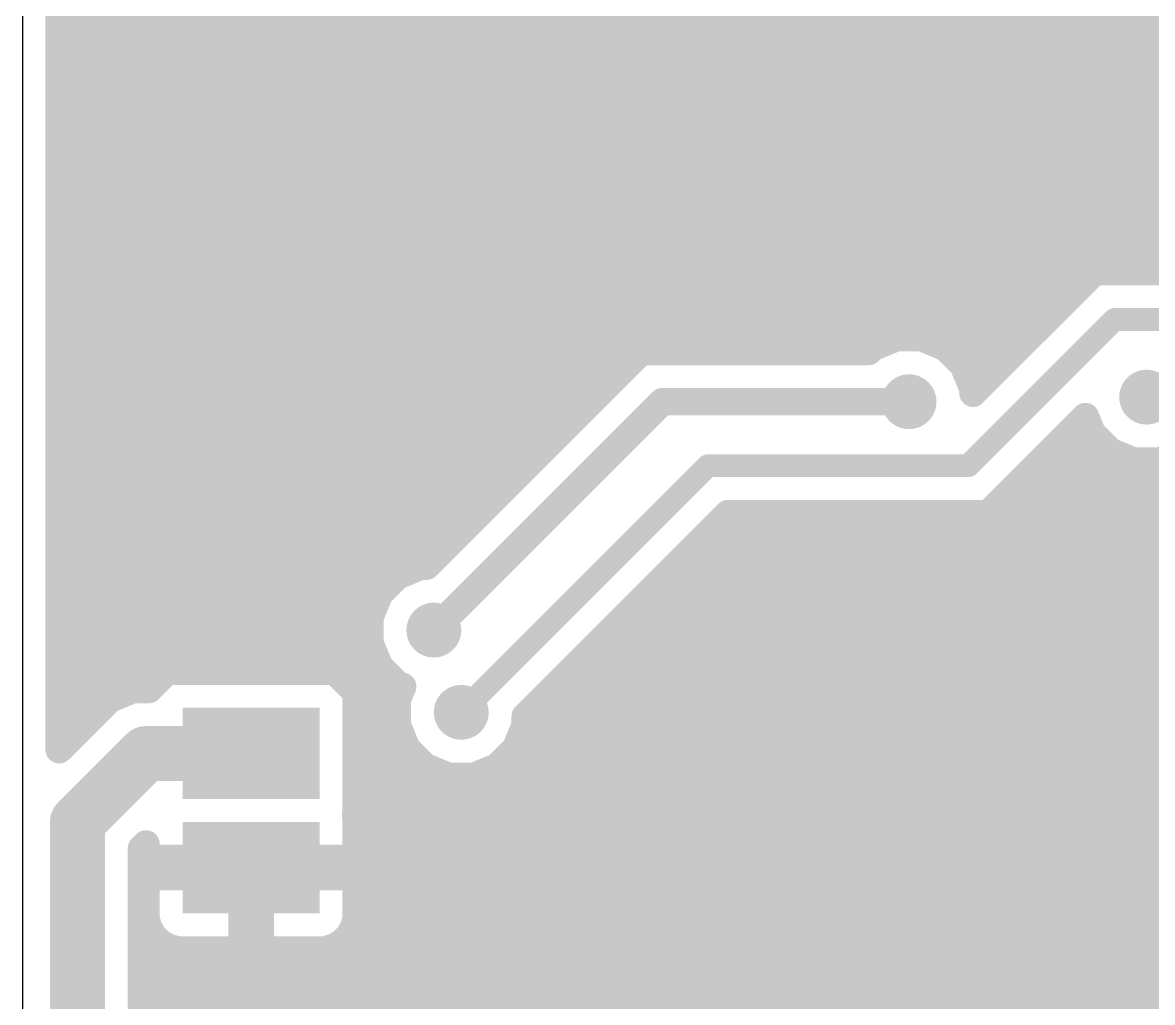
# Model space of a CAD drawing. Extents: x 0 to 81, y 1 to 51.1.
# Drawn here: x 0 to 12.56, y 29.69 to 40.59 of the extents above; entities that cross this region are included whole.
import ezdxf

# ---------------------------------------------------------------- set-up
doc = ezdxf.new("R2010")
doc.units = 0
for name, color, linetype in [('16', 175, 'CONTINUOUS'), ('18', 82, 'CONTINUOUS'), ('20', 7, 'CONTINUOUS')]:
    doc.layers.add(name, color=color, linetype=linetype)

# ---------------------------------------------------------------- blocks, each defined once
blk = doc.blocks.new('RECT')
blk.add_solid([(-0.5, -0.5), (0.5, -0.5), (-0.5, 0.5), (0.5, 0.5)])
blk = doc.blocks.new('ROUNDV')
at = {"const_width": 0.5}
blk.add_lwpolyline([(0, -0.25, 1), (0, 0.25, 1), (0, -0.25)], format="xyb", dxfattribs=at)

msp = doc.modelspace()

# ---------------------------------------------------------------- linework, layer by layer
at = {"layer": '16'}
for points, const_width in [([(0.4064, 32.5018), (0.4064, 50.5936)], 0.3048), ([(0.4064, 40.5384), (19.5625, 40.5384)], 0.3048), ([(0.4064, 40.2336), (19.5625, 40.2336)], 0.3048), ([(0.4064, 39.9288), (19.7104, 39.9288)], 0.3048), ([(0.4064, 39.624), (19.7104, 39.624)], 0.3048), ([(0.4064, 39.3192), (19.7104, 39.3192)], 0.3048), ([(0.4064, 39.0144), (19.7104, 39.0144)], 0.3048), ([(12.1956, 39.0492), (12.8052, 39.0492)], 0.254), ([(0.4064, 38.7096), (19.7104, 38.7096)], 0.3048), ([(0.4064, 38.4048), (19.3389, 38.4048)], 0.3048), ([(0.4064, 38.1), (19.1516, 38.1)], 0.3048), ([(0.4064, 37.7952), (11.8949, 37.7952)], 0.3048), ([(11.9203, 37.8206), (11.6078, 37.5081)], 0.3048), ([(13.9548, 37.8206), (11.9203, 37.8206)], 0.3048), ([(7.6998, 37.6268), (7.0648, 36.9918)], 0.254), ([(0.4064, 37.4904), (11.5901, 37.4904)], 0.3048), ([(11.6078, 37.5081), (10.5664, 36.4667)], 0.3048), ([(0.4064, 37.1856), (11.2853, 37.1856)], 0.3048), ([(10.5156, 35.6616), (12.1412, 37.2872)], 0.254), ([(12.1412, 37.2872), (14.4272, 37.2872)], 0.254), ([(9.7137, 37.084), (9.4523, 36.9757)], 0.3048), ([(9.9967, 37.084), (9.7137, 37.084)], 0.3048), ([(10.2581, 36.9757), (9.9967, 37.084)], 0.3048), ([(6.8805, 36.9316), (4.4929, 34.544)], 0.3048), ([(9.4082, 36.9316), (6.8805, 36.9316)], 0.3048), ([(9.4523, 36.9757), (9.4082, 36.9316)], 0.3048), ([(10.4581, 36.7757), (10.2581, 36.9757)], 0.3048), ([(0.4064, 36.8808), (6.8297, 36.8808)], 0.3048), ([(10.353, 36.8808), (10.9805, 36.8808)], 0.3048), ([(10.5664, 36.5143), (10.4581, 36.7757)], 0.3048), ([(0.4064, 36.576), (6.5249, 36.576)], 0.3048), ([(10.5408, 36.576), (10.6757, 36.576)], 0.3048), ([(10.5664, 36.4667), (10.5664, 36.5143)], 0.3048), ([(7.112, 36.3728), (4.572, 33.8328)], 0.3048), ([(9.8552, 36.3728), (7.112, 36.3728)], 0.3048), ([(15.6972, 36.4236), (12.4968, 36.4236)], 0.254), ([(0.4064, 36.2712), (6.2201, 36.2712)], 0.3048), ([(10.7365, 35.1282), (11.8163, 36.208)], 0.3048), ([(11.8163, 36.208), (11.8939, 36.0207)], 0.3048), ([(0.4064, 35.9664), (5.9153, 35.9664)], 0.3048), ([(11.5747, 35.9664), (11.9482, 35.9664)], 0.3048), ([(11.8939, 36.0207), (12.0939, 35.8207)], 0.3048), ([(12.0939, 35.8207), (12.3553, 35.7124)], 0.3048), ([(12.6383, 35.7124), (12.8997, 35.8207)], 0.3048), ([(0.4064, 35.6616), (5.6105, 35.6616)], 0.3048), ([(11.2699, 35.6616), (19.1516, 35.6616)], 0.3048), ([(12.3553, 35.7124), (12.6383, 35.7124)], 0.3048), ([(7.3152, 35.3568), (7.62, 35.6616)], 0.254), ([(7.62, 35.6616), (10.5156, 35.6616)], 0.254), ([(0.4064, 35.3568), (5.3057, 35.3568)], 0.3048), ([(7.3152, 35.3568), (4.8768, 32.9184)], 0.254), ([(10.9651, 35.3568), (19.1516, 35.3568)], 0.3048), ([(0.4064, 35.052), (5.0009, 35.052)], 0.3048), ([(7.5361, 34.8234), (7.8409, 35.1282)], 0.3048), ([(7.7647, 35.052), (19.1516, 35.052)], 0.3048), ([(7.8409, 35.1282), (10.7365, 35.1282)], 0.3048), ([(5.588, 32.8753), (7.5361, 34.8234)], 0.3048), ([(0.4064, 34.7472), (4.6961, 34.7472)], 0.3048), ([(7.4599, 34.7472), (19.1516, 34.7472)], 0.3048), ([(4.4305, 34.544), (4.1691, 34.4357)], 0.3048), ([(4.4929, 34.544), (4.4305, 34.544)], 0.3048), ([(0.4064, 34.4424), (4.1853, 34.4424)], 0.3048), ([(4.1691, 34.4357), (3.9691, 34.2357)], 0.3048), ([(7.1551, 34.4424), (19.1516, 34.4424)], 0.3048), ([(3.9691, 34.2357), (3.8608, 33.9743)], 0.3048), ([(0.4064, 34.1376), (3.9285, 34.1376)], 0.3048), ([(6.8503, 34.1376), (19.3389, 34.1376)], 0.3048), ([(3.8608, 33.9743), (3.8608, 33.6913)], 0.3048), ([(0.4064, 33.8328), (3.8608, 33.8328)], 0.3048), ([(6.5455, 33.8328), (22.6105, 33.8328)], 0.3048), ([(8.792, 33.512), (8.9698, 33.8168)], 0.254), ([(3.8608, 33.6913), (3.9691, 33.4299)], 0.3048), ([(0.4064, 33.528), (3.9285, 33.528)], 0.3048), ([(6.2407, 33.528), (22.7686, 33.528)], 0.3048), ([(3.9691, 33.4299), (4.1691, 33.2299)], 0.3048), ([(1.6097, 33.3756), (1.4065, 33.1724)], 0.3048), ([(3.4703, 33.3756), (1.6097, 33.3756)], 0.3048), ([(3.7084, 33.1375), (3.4703, 33.3756)], 0.3048), ([(0.4064, 33.2232), (1.4573, 33.2232)], 0.3048), ([(1.2301, 33.1724), (0.9687, 33.0641)], 0.3048), ([(1.4065, 33.1724), (1.2301, 33.1724)], 0.3048), ([(3.6227, 33.2232), (4.1852, 33.2232)], 0.3048), ([(3.7084, 31.7849), (3.7084, 33.1375)], 0.3048), ([(4.2262, 33.2062), (4.1656, 33.0599)], 0.3048), ([(4.1691, 33.2299), (4.2262, 33.2062)], 0.3048), ([(5.9359, 33.2232), (27.4529, 33.2232)], 0.3048), ([(0.9687, 33.0641), (0.7687, 32.8641)], 0.3048), ([(4.1656, 33.0599), (4.1656, 32.7769)], 0.3048), ([(0.4064, 32.9184), (0.823, 32.9184)], 0.3048), ([(3.7084, 32.9184), (4.1656, 32.9184)], 0.3048), ([(5.6311, 32.9184), (27.1481, 32.9184)], 0.3048), ([(0.7687, 32.8641), (0.4064, 32.5018)], 0.3048), ([(4.1656, 32.7769), (4.2739, 32.5155)], 0.3048), ([(5.4797, 32.5155), (5.588, 32.7769)], 0.3048), ([(5.588, 32.7769), (5.588, 32.8753)], 0.3048), ([(0.4064, 32.6136), (0.5182, 32.6136)], 0.3048), ([(0.6096, 31.6992), (1.3716, 32.4612)], 0.6096), ([(1.3716, 32.4612), (2.54, 32.4612)], 0.6096), ([(3.7084, 32.6136), (4.2333, 32.6136)], 0.3048), ([(4.2739, 32.5155), (4.4739, 32.3155)], 0.3048), ([(5.2797, 32.3155), (5.4797, 32.5155)], 0.3048), ([(5.5203, 32.6136), (26.8433, 32.6136)], 0.3048), ([(2.4638, 32.385), (1.3716, 32.385)], 0.3048), ([(2.54, 32.4612), (2.4638, 32.385)], 0.3048), ([(3.7084, 32.3088), (4.49, 32.3088)], 0.3048), ([(4.4739, 32.3155), (4.7353, 32.2072)], 0.3048), ([(5.0183, 32.2072), (5.2797, 32.3155)], 0.3048), ([(5.2636, 32.3088), (26.3151, 32.3088)], 0.3048), ([(4.7353, 32.2072), (5.0183, 32.2072)], 0.3048), ([(3.7084, 32.004), (26.0319, 32.004)], 0.3048), ([(0.6096, 31.6992), (0.6096, 28.8036)], 0.6096), ([(3.7016, 31.7781), (3.7084, 31.7849)], 0.3048), ([(3.7084, 31.7527), (3.7016, 31.7781)], 0.3048), ([(3.7084, 31.2928), (3.7084, 31.7527)], 0.3048), ([(3.7084, 31.6992), (25.9588, 31.6992)], 0.3048), ([(1.3208, 31.4046), (1.3716, 31.4554)], 0.3048), ([(1.3208, 18.2989), (1.3208, 31.4046)], 0.3048), ([(1.3208, 31.3944), (1.3716, 31.3944)], 0.3048), ([(1.3716, 31.4554), (1.3716, 31.2928)], 0.3048), ([(3.7084, 31.3944), (26.021, 31.3944)], 0.3048), ([(1.3716, 31.2928), (2.4384, 31.2928)], 0.3048), ([(2.4384, 31.2928), (2.4384, 31.0896)], 0.3048), ([(2.6416, 31.0896), (2.6416, 31.2928)], 0.3048), ([(2.6416, 31.2928), (3.7084, 31.2928)], 0.3048), ([(1.3208, 31.0896), (2.4384, 31.0896)], 0.3048), ([(2.4384, 31.0896), (1.3716, 31.0896)], 0.3048), ([(1.3716, 31.0896), (1.3716, 30.6297)], 0.3048), ([(2.4384, 30.2768), (2.4384, 31.0896)], 0.3048), ([(2.4384, 31.0896), (2.6416, 31.0896)], 0.3048), ([(2.6416, 31.0896), (2.6416, 30.2768)], 0.3048), ([(3.7084, 31.0896), (2.6416, 31.0896)], 0.3048), ([(2.6416, 31.0896), (26.2606, 31.0896)], 0.3048), ([(3.7084, 30.6297), (3.7084, 31.0896)], 0.3048), ([(1.3208, 30.7848), (1.3716, 30.7848)], 0.3048), ([(2.4384, 30.7848), (2.6416, 30.7848)], 0.3048), ([(3.7084, 30.7848), (32.0027, 30.7848)], 0.3048), ([(1.3716, 30.6297), (1.3993, 30.5263)], 0.3048), ([(3.6807, 30.5263), (3.7084, 30.6297)], 0.3048), ([(1.3993, 30.5263), (1.4528, 30.4337)], 0.3048), ([(3.6272, 30.4337), (3.6807, 30.5263)], 0.3048), ([(1.3208, 30.48), (1.426, 30.48)], 0.3048), ([(1.4528, 30.4337), (1.5285, 30.358)], 0.3048), ([(2.4384, 30.48), (2.6416, 30.48)], 0.3048), ([(3.5515, 30.358), (3.6272, 30.4337)], 0.3048), ([(3.654, 30.48), (31.6979, 30.48)], 0.3048), ([(1.5285, 30.358), (1.6211, 30.3045)], 0.3048), ([(1.6211, 30.3045), (1.7245, 30.2768)], 0.3048), ([(1.7245, 30.2768), (2.4384, 30.2768)], 0.3048), ([(2.6416, 30.2768), (3.3555, 30.2768)], 0.3048), ([(3.3555, 30.2768), (3.4589, 30.3045)], 0.3048), ([(3.4589, 30.3045), (3.5515, 30.358)], 0.3048), ([(1.3208, 30.1752), (31.3931, 30.1752)], 0.3048), ([(1.3208, 29.8704), (31.0883, 29.8704)], 0.3048), ([(1.3208, 29.5656), (30.7835, 29.5656)], 0.3048)]:
    msp.add_lwpolyline(points, dxfattribs=dict(at, const_width=const_width))
for points, const_width in [([(0.4064, 40.6146, 1), (0.4064, 40.4622)], 0.1524), ([(0.4064, 40.3098, 1), (0.4064, 40.1574)], 0.1524), ([(0.4064, 40.005, 1), (0.4064, 39.8526)], 0.1524), ([(0.4064, 39.7002, 1), (0.4064, 39.5478)], 0.1524), ([(0.4064, 39.3954, 1), (0.4064, 39.243)], 0.1524), ([(0.4064, 39.0906, 1), (0.4064, 38.9382)], 0.1524), ([(12.1956, 39.1127, 1), (12.1956, 38.9857)], 0.127), ([(0.4064, 38.7858, 1), (0.4064, 38.6334)], 0.1524), ([(0.4064, 38.481, 1), (0.4064, 38.3286)], 0.1524), ([(0.4064, 38.1762, 1), (0.4064, 38.0238)], 0.1524), ([(0.4064, 37.8714, 1), (0.4064, 37.719)], 0.1524), ([(11.9203, 37.8968, 1), (11.9203, 37.7444)], 0.1524), ([(11.9741, 37.7667, 1), (11.8664, 37.8745)], 0.1524), ([(11.8949, 37.719, 1), (11.8949, 37.8714)], 0.1524), ([(7.7447, 37.5819, 1), (7.6549, 37.6717)], 0.127), ([(0.4064, 37.5666, 1), (0.4064, 37.4142)], 0.1524), ([(11.5539, 37.562, 1), (11.6617, 37.4543)], 0.1524), ([(11.6617, 37.4543, 1), (11.5539, 37.562)], 0.1524), ([(11.5901, 37.4142, 1), (11.5901, 37.5666)], 0.1524), ([(0.4064, 37.2618, 1), (0.4064, 37.1094)], 0.1524), ([(11.2853, 37.1094, 1), (11.2853, 37.2618)], 0.1524), ([(12.1412, 37.3507, 1), (12.1412, 37.2237)], 0.127), ([(12.1861, 37.2423, 1), (12.0963, 37.3321)], 0.127), ([(9.7137, 37.1602, 1), (9.7137, 37.0078)], 0.1524), ([(9.7429, 37.0136, 1), (9.6846, 37.1544)], 0.1524), ([(10.0258, 37.1544, 1), (9.9675, 37.0136)], 0.1524), ([(9.9967, 37.0078, 1), (9.9967, 37.1602)], 0.1524), ([(6.8805, 37.0078, 1), (6.8805, 36.8554)], 0.1524), ([(6.9344, 36.8777, 1), (6.8267, 36.9855)], 0.1524), ([(7.0199, 37.0367, 1), (7.1097, 36.9469)], 0.127), ([(9.3543, 36.9855, 1), (9.4621, 36.8777)], 0.1524), ([(9.4232, 37.0461, 1), (9.4815, 36.9053)], 0.1524), ([(9.5062, 36.9218, 1), (9.3985, 37.0296)], 0.1524), ([(9.4082, 36.8554, 1), (9.4082, 37.0078)], 0.1524), ([(10.3119, 37.0296, 1), (10.2042, 36.9218)], 0.1524), ([(10.2289, 36.9053, 1), (10.2872, 37.0461)], 0.1524), ([(0.4064, 36.957, 1), (0.4064, 36.8046)], 0.1524), ([(6.8297, 36.8046, 1), (6.8297, 36.957)], 0.1524), ([(10.353, 36.957, 1), (10.353, 36.8046)], 0.1524), ([(10.9805, 36.8046, 1), (10.9805, 36.957)], 0.1524), ([(10.5285, 36.8048, 1), (10.3877, 36.7465)], 0.1524), ([(10.4042, 36.7218, 1), (10.512, 36.8295)], 0.1524), ([(0.4064, 36.6522, 1), (0.4064, 36.4998)], 0.1524), ([(6.5249, 36.4998, 1), (6.5249, 36.6522)], 0.1524), ([(10.5408, 36.6522, 1), (10.5408, 36.4998)], 0.1524), ([(10.6757, 36.4998, 1), (10.6757, 36.6522)], 0.1524), ([(10.6426, 36.5143, 1), (10.4902, 36.5143)], 0.1524), ([(10.5125, 36.5206, 1), (10.6203, 36.4129)], 0.1524), ([(10.496, 36.4851, 1), (10.6368, 36.5434)], 0.1524), ([(7.112, 36.449, 1), (7.112, 36.2966)], 0.1524), ([(7.1659, 36.3189, 1), (7.0581, 36.4267)], 0.1524), ([(9.8552, 36.2966, 1), (9.8552, 36.449)], 0.1524), ([(10.4902, 36.4667, 1), (10.6426, 36.4667)], 0.1524), ([(12.4968, 36.4871, 1), (12.4968, 36.3601)], 0.127), ([(0.4064, 36.3474, 1), (0.4064, 36.195)], 0.1524), ([(6.2201, 36.195, 1), (6.2201, 36.3474)], 0.1524), ([(11.8867, 36.2371, 1), (11.7459, 36.1788)], 0.1524), ([(11.8702, 36.1541, 1), (11.7624, 36.2619)], 0.1524), ([(0.4064, 36.0426, 1), (0.4064, 35.8902)], 0.1524), ([(5.9153, 35.8902, 1), (5.9153, 36.0426)], 0.1524), ([(11.5747, 36.0426, 1), (11.5747, 35.8902)], 0.1524), ([(11.9478, 36.0746, 1), (11.84, 35.9669)], 0.1524), ([(11.8235, 35.9916, 1), (11.9643, 36.0499)], 0.1524), ([(11.9482, 35.8902, 1), (11.9482, 36.0426)], 0.1524), ([(12.1231, 35.8911, 1), (12.0648, 35.7503)], 0.1524), ([(12.0401, 35.7668, 1), (12.1478, 35.8746)], 0.1524), ([(0.4064, 35.7378, 1), (0.4064, 35.5854)], 0.1524), ([(5.6105, 35.5854, 1), (5.6105, 35.7378)], 0.1524), ([(11.2699, 35.7378, 1), (11.2699, 35.5854)], 0.1524), ([(12.3553, 35.7886, 1), (12.3553, 35.6362)], 0.1524), ([(12.3262, 35.642, 1), (12.3845, 35.7828)], 0.1524), ([(12.6091, 35.7828, 1), (12.6674, 35.642)], 0.1524), ([(7.62, 35.7251, 1), (7.62, 35.5981)], 0.127), ([(7.6649, 35.6167, 1), (7.5751, 35.7065)], 0.127), ([(10.4707, 35.7065, 1), (10.5605, 35.6167)], 0.127), ([(10.5156, 35.5981, 1), (10.5156, 35.7251)], 0.127), ([(0.4064, 35.433, 1), (0.4064, 35.2806)], 0.1524), ([(5.3057, 35.2806, 1), (5.3057, 35.433)], 0.1524), ([(7.2703, 35.4017, 1), (7.3601, 35.3119)], 0.127), ([(7.3601, 35.3119, 1), (7.2703, 35.4017)], 0.127), ([(10.9651, 35.433, 1), (10.9651, 35.2806)], 0.1524), ([(0.4064, 35.1282, 1), (0.4064, 34.9758)], 0.1524), ([(5.0009, 34.9758, 1), (5.0009, 35.1282)], 0.1524), ([(7.7647, 35.1282, 1), (7.7647, 34.9758)], 0.1524), ([(7.8409, 35.2044, 1), (7.8409, 35.052)], 0.1524), ([(7.8948, 35.0743, 1), (7.7871, 35.1821)], 0.1524), ([(10.6827, 35.1821, 1), (10.7904, 35.0743)], 0.1524), ([(10.7365, 35.052, 1), (10.7365, 35.2044)], 0.1524), ([(7.4823, 34.8773, 1), (7.59, 34.7695)], 0.1524), ([(7.59, 34.7695, 1), (7.4823, 34.8773)], 0.1524), ([(0.4064, 34.8234, 1), (0.4064, 34.671)], 0.1524), ([(4.6961, 34.671, 1), (4.6961, 34.8234)], 0.1524), ([(7.4599, 34.8234, 1), (7.4599, 34.671)], 0.1524), ([(4.4305, 34.6202, 1), (4.4305, 34.4678)], 0.1524), ([(4.4597, 34.4736, 1), (4.4014, 34.6144)], 0.1524), ([(4.4391, 34.5979, 1), (4.5468, 34.4901)], 0.1524), ([(4.4929, 34.4678, 1), (4.4929, 34.6202)], 0.1524), ([(0.4064, 34.5186, 1), (0.4064, 34.3662)], 0.1524), ([(4.14, 34.5061, 1), (4.1983, 34.3653)], 0.1524), ([(4.223, 34.3818, 1), (4.1153, 34.4896)], 0.1524), ([(4.1853, 34.3662, 1), (4.1853, 34.5186)], 0.1524), ([(7.1551, 34.5186, 1), (7.1551, 34.3662)], 0.1524), ([(3.9152, 34.2895, 1), (4.023, 34.1818)], 0.1524), ([(4.0395, 34.2065, 1), (3.8987, 34.2648)], 0.1524), ([(0.4064, 34.2138, 1), (0.4064, 34.0614)], 0.1524), ([(3.9285, 34.0614, 1), (3.9285, 34.2138)], 0.1524), ([(6.8503, 34.2138, 1), (6.8503, 34.0614)], 0.1524), ([(3.937, 33.9743, 1), (3.7846, 33.9743)], 0.1524), ([(3.7904, 34.0034, 1), (3.9312, 33.9451)], 0.1524), ([(0.4064, 33.909, 1), (0.4064, 33.7566)], 0.1524), ([(3.8608, 33.7566, 1), (3.8608, 33.909)], 0.1524), ([(4.5181, 33.8867, 1), (4.6259, 33.7789)], 0.1524), ([(6.5455, 33.909, 1), (6.5455, 33.7566)], 0.1524), ([(9.0246, 33.7848, 1), (8.915, 33.8488)], 0.127), ([(3.9312, 33.7205, 1), (3.7904, 33.6622)], 0.1524), ([(0.4064, 33.6042, 1), (0.4064, 33.4518)], 0.1524), ([(3.7846, 33.6913, 1), (3.937, 33.6913)], 0.1524), ([(3.9285, 33.4518, 1), (3.9285, 33.6042)], 0.1524), ([(6.2407, 33.6042, 1), (6.2407, 33.4518)], 0.1524), ([(4.023, 33.4838, 1), (3.9152, 33.3761)], 0.1524), ([(8.7372, 33.544, 1), (8.8468, 33.48)], 0.127), ([(1.6097, 33.4518, 1), (1.6097, 33.2994)], 0.1524), ([(1.6635, 33.3217, 1), (1.5558, 33.4295)], 0.1524), ([(3.5242, 33.4295, 1), (3.4165, 33.3217)], 0.1524), ([(3.4703, 33.2994, 1), (3.4703, 33.4518)], 0.1524), ([(3.8987, 33.4008, 1), (4.0395, 33.4591)], 0.1524), ([(0.4064, 33.2994, 1), (0.4064, 33.147)], 0.1524), ([(1.2301, 33.2486, 1), (1.2301, 33.0962)], 0.1524), ([(1.2593, 33.102, 1), (1.201, 33.2428)], 0.1524), ([(1.3526, 33.2263, 1), (1.4603, 33.1185)], 0.1524), ([(1.4065, 33.0962, 1), (1.4065, 33.2486)], 0.1524), ([(1.4573, 33.147, 1), (1.4573, 33.2994)], 0.1524), ([(3.6227, 33.2994, 1), (3.6227, 33.147)], 0.1524), ([(3.7846, 33.1375, 1), (3.6322, 33.1375)], 0.1524), ([(4.1983, 33.3003, 1), (4.14, 33.1595)], 0.1524), ([(4.1153, 33.176, 1), (4.223, 33.2838)], 0.1524), ([(4.2966, 33.1771, 1), (4.1558, 33.2354)], 0.1524), ([(4.1852, 33.147, 1), (4.1852, 33.2994)], 0.1524), ([(4.1971, 33.1358, 1), (4.2554, 33.2766)], 0.1524), ([(5.9359, 33.2994, 1), (5.9359, 33.147)], 0.1524), ([(0.9396, 33.1345, 1), (0.9979, 32.9937)], 0.1524), ([(1.0226, 33.0102, 1), (0.9149, 33.118)], 0.1524), ([(3.6545, 33.0837, 1), (3.7623, 33.1914)], 0.1524), ([(4.2418, 33.0599, 1), (4.0894, 33.0599)], 0.1524), ([(4.0952, 33.089, 1), (4.236, 33.0307)], 0.1524), ([(0.4064, 32.9946, 1), (0.4064, 32.8422)], 0.1524), ([(0.823, 32.8422, 1), (0.823, 32.9946)], 0.1524), ([(3.7084, 32.9946, 1), (3.7084, 32.8422)], 0.1524), ([(4.1656, 32.8422, 1), (4.1656, 32.9946)], 0.1524), ([(5.6311, 32.9946, 1), (5.6311, 32.8422)], 0.1524), ([(0.7148, 32.9179, 1), (0.8226, 32.8102)], 0.1524), ([(0.8226, 32.8102, 1), (0.7148, 32.9179)], 0.1524), ([(4.236, 32.8061, 1), (4.0952, 32.7478)], 0.1524), ([(4.8319, 32.9633, 1), (4.9217, 32.8735)], 0.127), ([(5.6642, 32.8753, 1), (5.5118, 32.8753)], 0.1524), ([(5.5341, 32.9291, 1), (5.6419, 32.8214)], 0.1524), ([(5.6584, 32.7478, 1), (5.5176, 32.8061)], 0.1524), ([(4.0894, 32.7769, 1), (4.2418, 32.7769)], 0.1524), ([(5.5118, 32.7769, 1), (5.6642, 32.7769)], 0.1524), ([(0.4064, 32.6898, 1), (0.4064, 32.5374)], 0.1524), ([(0.5182, 32.5374, 1), (0.5182, 32.6898)], 0.1524), ([(1.3716, 32.6136, 1), (1.3716, 32.3088)], 0.3048), ([(1.4794, 32.3534, 1), (1.2638, 32.569)], 0.3048), ([(2.54, 32.3088, 1), (2.54, 32.6136)], 0.3048), ([(3.7084, 32.6898, 1), (3.7084, 32.5374)], 0.1524), ([(4.3278, 32.5694, 1), (4.22, 32.4617)], 0.1524), ([(4.2333, 32.5374, 1), (4.2333, 32.6898)], 0.1524), ([(5.5336, 32.4617, 1), (5.4258, 32.5694)], 0.1524), ([(5.5203, 32.6898, 1), (5.5203, 32.5374)], 0.1524), ([(0.3525, 32.5557, 1), (0.4603, 32.4479)], 0.1524), ([(0.3302, 32.5018, 1), (0.4826, 32.5018)], 0.1524), ([(1.3716, 32.4612, 1), (1.3716, 32.3088)], 0.1524), ([(2.4638, 32.3088, 1), (2.4638, 32.4612)], 0.1524), ([(2.5939, 32.4073, 1), (2.4861, 32.5151)], 0.1524), ([(4.2035, 32.4864, 1), (4.3443, 32.5447)], 0.1524), ([(5.4093, 32.5447, 1), (5.5501, 32.4864)], 0.1524), ([(2.4099, 32.4389, 1), (2.5177, 32.3311)], 0.1524), ([(3.7084, 32.385, 1), (3.7084, 32.2326)], 0.1524), ([(4.5031, 32.3859, 1), (4.4448, 32.2451)], 0.1524), ([(4.4201, 32.2616, 1), (4.5278, 32.3694)], 0.1524), ([(4.49, 32.2326, 1), (4.49, 32.385)], 0.1524), ([(5.2636, 32.385, 1), (5.2636, 32.2326)], 0.1524), ([(5.2258, 32.3694, 1), (5.3335, 32.2616)], 0.1524), ([(5.3088, 32.2451, 1), (5.2505, 32.3859)], 0.1524), ([(4.7353, 32.2834, 1), (4.7353, 32.131)], 0.1524), ([(4.7062, 32.1368, 1), (4.7645, 32.2776)], 0.1524), ([(4.9891, 32.2776, 1), (5.0474, 32.1368)], 0.1524), ([(5.0183, 32.131, 1), (5.0183, 32.2834)], 0.1524), ([(3.7084, 32.0802, 1), (3.7084, 31.9278)], 0.1524), ([(0.5018, 31.807, 1), (0.7174, 31.5914)], 0.3048), ([(0.762, 31.6992, 1), (0.4572, 31.6992)], 0.3048), ([(3.7752, 31.7978, 1), (3.628, 31.7583)], 0.1524), ([(3.6477, 31.832, 1), (3.7555, 31.7242)], 0.1524), ([(3.7623, 31.731, 1), (3.6545, 31.8388)], 0.1524), ([(3.7846, 31.7527, 1), (3.6322, 31.7527)], 0.1524), ([(3.6322, 31.7849, 1), (3.7846, 31.7849)], 0.1524), ([(3.7084, 31.7754, 1), (3.7084, 31.623)], 0.1524), ([(3.6348, 31.733, 1), (3.782, 31.7724)], 0.1524), ([(1.397, 31.4046, 1), (1.2446, 31.4046)], 0.1524), ([(1.3208, 31.4706, 1), (1.3208, 31.3182)], 0.1524), ([(1.2669, 31.4585, 1), (1.3747, 31.3507)], 0.1524), ([(1.4478, 31.4554, 1), (1.2954, 31.4554)], 0.1524), ([(1.4255, 31.4015, 1), (1.3177, 31.5093)], 0.1524), ([(1.3716, 31.3182, 1), (1.3716, 31.4706)], 0.1524), ([(3.7084, 31.4706, 1), (3.7084, 31.3182)], 0.1524), ([(1.3716, 31.369, 1), (1.3716, 31.2166)], 0.1524), ([(2.5146, 31.2928, 1), (2.3622, 31.2928)], 0.1524), ([(2.4384, 31.2166, 1), (2.4384, 31.369)], 0.1524), ([(2.7178, 31.2928, 1), (2.5654, 31.2928)], 0.1524), ([(2.6416, 31.369, 1), (2.6416, 31.2166)], 0.1524), ([(3.7084, 31.2166, 1), (3.7084, 31.369)], 0.1524), ([(1.2954, 31.2928, 1), (1.4478, 31.2928)], 0.1524), ([(3.6322, 31.2928, 1), (3.7846, 31.2928)], 0.1524), ([(1.3208, 31.1658, 1), (1.3208, 31.0134)], 0.1524), ([(1.3716, 31.1658, 1), (1.3716, 31.0134)], 0.1524), ([(1.4478, 31.0896, 1), (1.2954, 31.0896)], 0.1524), ([(2.5146, 31.0896, 1), (2.3622, 31.0896)], 0.1524), ([(2.4384, 31.1658, 1), (2.4384, 31.0134)], 0.1524), ([(2.3622, 31.0896, 1), (2.5146, 31.0896)], 0.1524), ([(2.4384, 31.0134, 1), (2.4384, 31.1658)], 0.1524), ([(2.4384, 31.0134, 1), (2.4384, 31.1658)], 0.1524), ([(2.7178, 31.0896, 1), (2.5654, 31.0896)], 0.1524), ([(2.6416, 31.1658, 1), (2.6416, 31.0134)], 0.1524), ([(2.6416, 31.1658, 1), (2.6416, 31.0134)], 0.1524), ([(2.5654, 31.0896, 1), (2.7178, 31.0896)], 0.1524), ([(2.6416, 31.0134, 1), (2.6416, 31.1658)], 0.1524), ([(3.7846, 31.0896, 1), (3.6322, 31.0896)], 0.1524), ([(3.7084, 31.0134, 1), (3.7084, 31.1658)], 0.1524), ([(1.3208, 30.861, 1), (1.3208, 30.7086)], 0.1524), ([(1.3716, 30.7086, 1), (1.3716, 30.861)], 0.1524), ([(2.4384, 30.861, 1), (2.4384, 30.7086)], 0.1524), ([(2.6416, 30.7086, 1), (2.6416, 30.861)], 0.1524), ([(3.7084, 30.861, 1), (3.7084, 30.7086)], 0.1524), ([(1.4452, 30.6494, 1), (1.298, 30.61)], 0.1524), ([(3.782, 30.61, 1), (3.6348, 30.6494)], 0.1524), ([(1.2954, 30.6297, 1), (1.4478, 30.6297)], 0.1524), ([(1.4653, 30.5644, 1), (1.3333, 30.4882)], 0.1524), ([(3.7467, 30.4882, 1), (3.6147, 30.5644)], 0.1524), ([(3.6322, 30.6297, 1), (3.7846, 30.6297)], 0.1524), ([(1.3208, 30.5562, 1), (1.3208, 30.4038)], 0.1524), ([(1.3257, 30.5066, 1), (1.4729, 30.5461)], 0.1524), ([(1.5067, 30.4875, 1), (1.3989, 30.3798)], 0.1524), ([(1.3868, 30.3956, 1), (1.5188, 30.4718)], 0.1524), ([(1.426, 30.4038, 1), (1.426, 30.5562)], 0.1524), ([(2.4384, 30.5562, 1), (2.4384, 30.4038)], 0.1524), ([(2.6416, 30.4038, 1), (2.6416, 30.5562)], 0.1524), ([(3.5612, 30.4718, 1), (3.6932, 30.3956)], 0.1524), ([(3.6811, 30.3798, 1), (3.5733, 30.4875)], 0.1524), ([(3.654, 30.5562, 1), (3.654, 30.4038)], 0.1524), ([(3.6071, 30.5461, 1), (3.7543, 30.5066)], 0.1524), ([(1.5666, 30.424, 1), (1.4904, 30.292)], 0.1524), ([(1.4746, 30.3041, 1), (1.5823, 30.4119)], 0.1524), ([(1.6409, 30.3781, 1), (1.6014, 30.2309)], 0.1524), ([(1.583, 30.2385, 1), (1.6592, 30.3705)], 0.1524), ([(1.7245, 30.353, 1), (1.7245, 30.2006)], 0.1524), ([(1.7048, 30.2032, 1), (1.7442, 30.3504)], 0.1524), ([(2.4384, 30.2006, 1), (2.4384, 30.353)], 0.1524), ([(2.6416, 30.353, 1), (2.6416, 30.2006)], 0.1524), ([(3.3358, 30.3504, 1), (3.3752, 30.2032)], 0.1524), ([(3.3555, 30.2006, 1), (3.3555, 30.353)], 0.1524), ([(3.4208, 30.3705, 1), (3.497, 30.2385)], 0.1524), ([(3.4786, 30.2309, 1), (3.4391, 30.3781)], 0.1524), ([(3.4977, 30.4119, 1), (3.6054, 30.3041)], 0.1524), ([(3.5896, 30.292, 1), (3.5134, 30.424)], 0.1524), ([(1.3208, 30.2514, 1), (1.3208, 30.099)], 0.1524), ([(2.3622, 30.2768, 1), (2.5146, 30.2768)], 0.1524), ([(2.5654, 30.2768, 1), (2.7178, 30.2768)], 0.1524), ([(1.3208, 29.9466, 1), (1.3208, 29.7942)], 0.1524), ([(1.3208, 29.6418, 1), (1.3208, 29.4894)], 0.1524)]:
    msp.add_lwpolyline(points, format="xyb", dxfattribs=dict(at, const_width=const_width))
at = {"layer": '20'}
msp.add_line((0, 51), (0, 1), dxfattribs=at)

# ---------------------------------------------------------------- block references
at = {"layer": '16', "xscale": 1.016, "yscale": 1.524, "rotation": 90}
for p in [(2.54, 32.4612), (2.54, 31.1912)]:
    msp.add_blockref('RECT', p, dxfattribs=at)
at = {"layer": '18', "xscale": 0.6096, "yscale": 0.6096}
for p in [(4.826, 40.1828), (12.1956, 39.0492), (7.6998, 37.6268), (3.8898, 36.9918), (12.4968, 36.4236), (9.8552, 36.3728), (4.572, 33.8328), (8.792, 33.512), (4.8768, 32.9184), (0.6096, 31.6992), (9.8552, 30.4292)]:
    msp.add_blockref('ROUNDV', p, dxfattribs=at)

doc.saveas('drawing.dxf')
